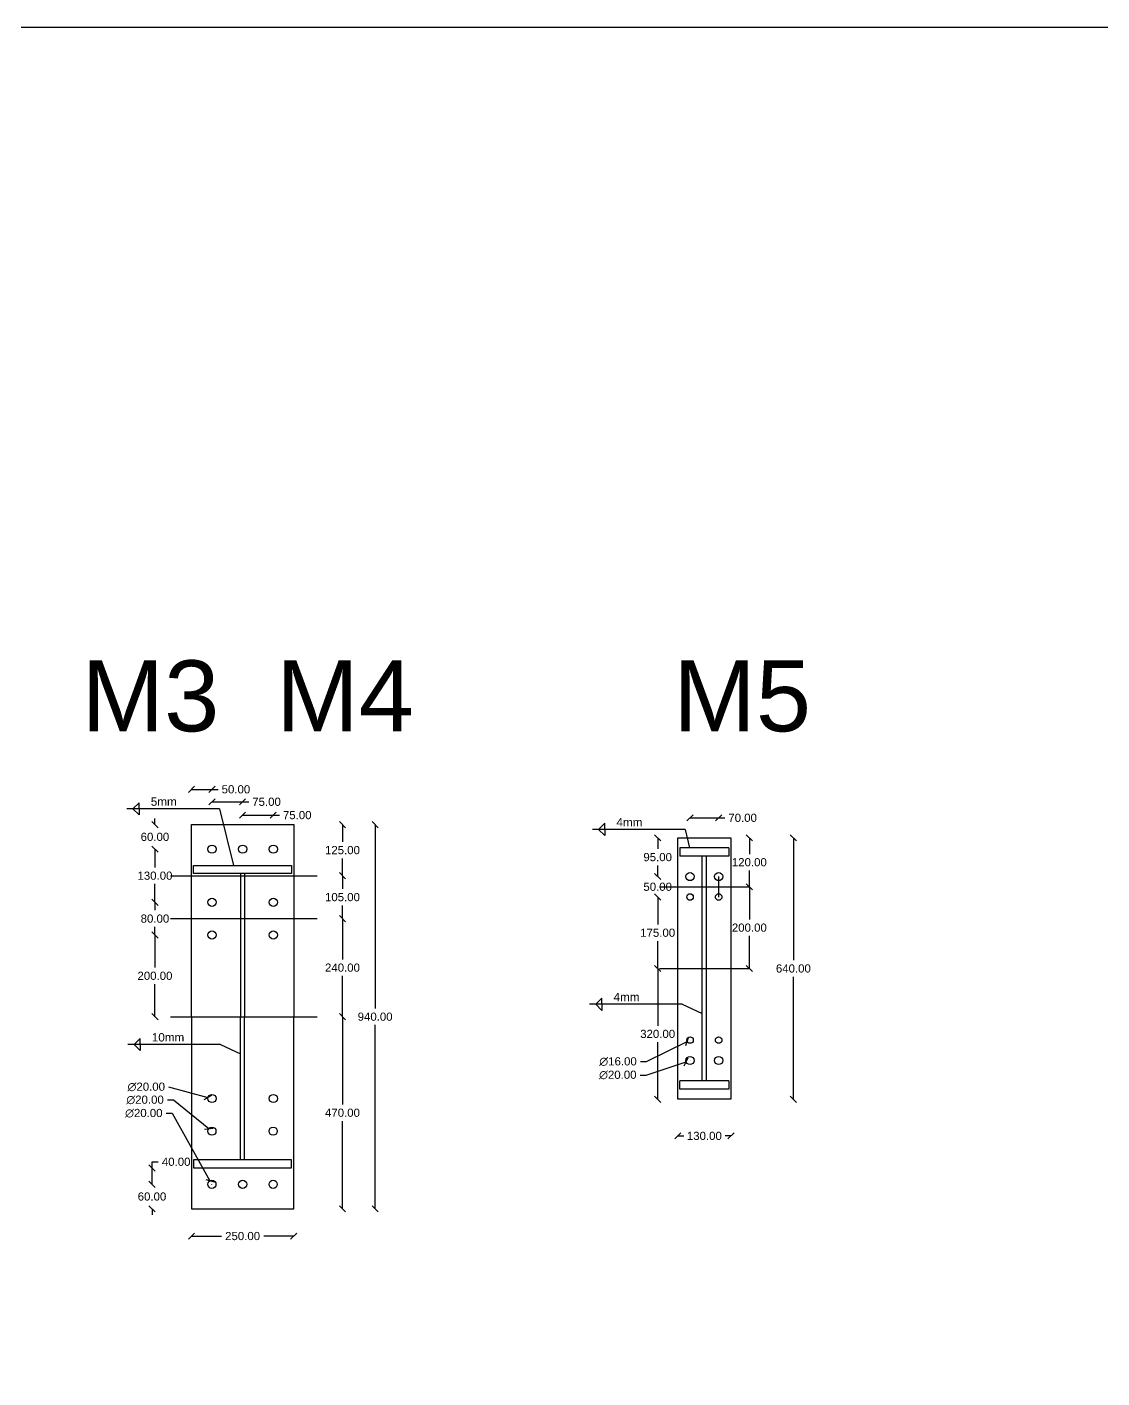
# Model space of a CAD drawing. Header units: inches. Extents: x -15 to 2803056, y 0 to 866270.
# Drawn here: x 844839 to 847468, y 83958 to 87263 of the extents above; entities that cross this region are included whole.
import ezdxf

# ---------------------------------------------------------------- set-up
doc = ezdxf.new("R2010")
doc.units = ezdxf.units.IN
doc.header["$LTSCALE"] = 100
doc.header["$MEASUREMENT"] = 0
doc.linetypes.add('ACAD_ISO03W100', pattern=[30, 12, -18])
doc.layers.add('connection', color=50, linetype='Continuous')
doc.layers.add('text', color=3, linetype='Continuous')
doc.styles.get("Standard").update_dxf_attribs({"font": 'arial.ttf'})
doc.dimstyles.new('connections', dxfattribs={"dimtxt": 20, "dimasz": 15, "dimexe": 0.0625, "dimexo": 0.0625, "dimgap": 10, "dimtad": 0, "dimtih": 1, "dimtoh": 1, "dimzin": 0, "dimdsep": 46, "dimtxsty": 'Standard', "dimblk": 'OBLIQUE', "dimcen": 0.09, "dimse1": 1, "dimse2": 1, "dimclrd": 256, "dimclre": 256, "dimclrt": 256, "dimadec": 0, "dimazin": 0, "dimtfac": 1, "dimtofl": 0, "dimtmove": 0, "dimatfit": 3, "dimfxl": 1, "dimtfillclr": 256, "dimtolj": 1, "dimtzin": 0, "dimlwe": -1, "dimarcsym": 0})

# ---------------------------------------------------------------- blocks, each defined once
blk = doc.blocks.new('_Oblique')
at = {"color": 0, "linetype": 'ByBlock', "lineweight": -2}
blk.add_line((-0.5, -0.5), (0.5, 0.5), dxfattribs=at)
blk = doc.blocks.new('*D241')
at = {"layer": 'connection', "lineweight": -2, "transparency": 16777216}
for p, q in [((845610.6, 85311.6), (845610.6, 85269.4)), ((845610.6, 85186.6), (845610.6, 85228.9))]:
    blk.add_line(p, q, dxfattribs=at)
at = {"layer": 'Defpoints', "color": 0}
for p in [(845491.3, 85311.6), (845548.5, 85186.6), (845610.6, 85186.6)]:
    blk.add_point(p, dxfattribs=at)
at = {"layer": 'connection', "lineweight": -2, "transparency": 16777216, "xscale": 15, "yscale": 15, "zscale": 15}
for p, rotation in [((845610.6, 85311.6), 90), ((845610.6, 85186.6), 270)]:
    blk.add_blockref('_Oblique', p, dxfattribs=dict(at, rotation=rotation))
at = {"layer": 'connection', "transparency": 16777216, "insert": (845610.6, 85249.1), "char_height": 20, "attachment_point": 5}
blk.add_mtext('\\A1;125.00', dxfattribs=at)
blk = doc.blocks.new('*D242')
at = {"layer": 'connection', "lineweight": -2, "transparency": 16777216}
for p, q in [((845610.6, 85186.6), (845610.6, 85154.4)), ((845610.6, 85081.6), (845610.6, 85113.9))]:
    blk.add_line(p, q, dxfattribs=at)
at = {"layer": 'Defpoints', "color": 0}
for p in [(845548.5, 85186.6), (845548.5, 85081.6), (845610.6, 85081.6)]:
    blk.add_point(p, dxfattribs=at)
at = {"layer": 'connection', "lineweight": -2, "transparency": 16777216, "xscale": 15, "yscale": 15, "zscale": 15}
for p, rotation in [((845610.6, 85186.6), 90), ((845610.6, 85081.6), 270)]:
    blk.add_blockref('_Oblique', p, dxfattribs=dict(at, rotation=rotation))
at = {"layer": 'connection', "transparency": 16777216, "insert": (845610.6, 85134.1), "char_height": 20, "attachment_point": 5}
blk.add_mtext('\\A1;105.00', dxfattribs=at)
blk = doc.blocks.new('*D234')
at = {"layer": 'connection', "lineweight": -2, "transparency": 16777216}
for p, q in [((845151.9, 85251.6), (845151.9, 85206.9)), ((845151.9, 85121.6), (845151.9, 85166.4))]:
    blk.add_line(p, q, dxfattribs=at)
at = {"layer": 'Defpoints', "color": 0}
for p in [(845291.3, 85251.6), (845151.9, 85121.6), (845291.3, 85121.6)]:
    blk.add_point(p, dxfattribs=at)
at = {"layer": 'connection', "lineweight": -2, "transparency": 16777216, "xscale": 15, "yscale": 15, "zscale": 15}
for p, rotation in [((845151.9, 85251.6), 90), ((845151.9, 85121.6), 270)]:
    blk.add_blockref('_Oblique', p, dxfattribs=dict(at, rotation=rotation))
at = {"layer": 'connection', "transparency": 16777216, "insert": (845151.9, 85186.6), "char_height": 20, "attachment_point": 5}
blk.add_mtext('\\A1;130.00', dxfattribs=at)
blk = doc.blocks.new('*D243')
at = {"layer": 'connection', "lineweight": -2, "transparency": 16777216}
for p, q in [((845151.9, 85121.6), (845151.9, 85101.9)), ((845151.9, 85041.6), (845151.9, 85061.4))]:
    blk.add_line(p, q, dxfattribs=at)
at = {"layer": 'Defpoints', "color": 0}
for p in [(845291.3, 85121.6), (845151.9, 85041.6), (845291.3, 85041.6)]:
    blk.add_point(p, dxfattribs=at)
at = {"layer": 'connection', "lineweight": -2, "transparency": 16777216, "xscale": 15, "yscale": 15, "zscale": 15}
for p, rotation in [((845151.9, 85121.6), 90), ((845151.9, 85041.6), 270)]:
    blk.add_blockref('_Oblique', p, dxfattribs=dict(at, rotation=rotation))
at = {"layer": 'connection', "transparency": 16777216, "insert": (845151.9, 85081.6), "char_height": 20, "attachment_point": 5}
blk.add_mtext('\\A1;80.00', dxfattribs=at)
blk = doc.blocks.new('*D235')
at = {"layer": 'connection', "lineweight": -2, "transparency": 16777216}
for p, q in [((845151.9, 85311.6), (845151.9, 85326.6)), ((845151.9, 85251.6), (845151.9, 85236.6))]:
    blk.add_line(p, q, dxfattribs=at)
at = {"layer": 'Defpoints', "color": 0}
for p in [(845151.9, 85311.6), (845291.3, 85311.6), (845291.3, 85251.6)]:
    blk.add_point(p, dxfattribs=at)
at = {"layer": 'connection', "lineweight": -2, "transparency": 16777216, "xscale": 15, "yscale": 15, "zscale": 15}
for p, rotation in [((845151.9, 85311.6), 270), ((845151.9, 85251.6), 90)]:
    blk.add_blockref('_Oblique', p, dxfattribs=dict(at, rotation=rotation))
at = {"layer": 'connection', "transparency": 16777216, "insert": (845151.9, 85281.6), "char_height": 20, "attachment_point": 5}
blk.add_mtext('\\A1;60.00', dxfattribs=at)
blk = doc.blocks.new('*D244')
at = {"layer": 'connection', "lineweight": -2, "transparency": 16777216}
for p, q in [((845241.3, 85397.9), (845291.3, 85397.9)), ((845291.3, 85397.9), (845306.3, 85397.9))]:
    blk.add_line(p, q, dxfattribs=at)
at = {"layer": 'Defpoints', "color": 0}
for p in [(845291.3, 85397.9), (845241.3, 85311.6), (845291.3, 85251.6)]:
    blk.add_point(p, dxfattribs=at)
at = {"layer": 'connection', "lineweight": -2, "transparency": 16777216, "xscale": 15, "yscale": 15, "zscale": 15, "rotation": 180}
blk.add_blockref('_Oblique', (845241.3, 85397.9), dxfattribs=at)
at = {"layer": 'connection', "lineweight": -2, "transparency": 16777216, "xscale": 15, "yscale": 15, "zscale": 15}
blk.add_blockref('_Oblique', (845291.3, 85397.9), dxfattribs=at)
at = {"layer": 'connection', "transparency": 16777216, "insert": (845350, 85397.9), "char_height": 20, "attachment_point": 5}
blk.add_mtext('\\A1;50.00', dxfattribs=at)
blk = doc.blocks.new('*D236')
at = {"layer": 'connection', "lineweight": -2, "transparency": 16777216}
for p, q in [((845291.3, 85367.4), (845366.3, 85367.4)), ((845366.3, 85367.4), (845381.3, 85367.4))]:
    blk.add_line(p, q, dxfattribs=at)
at = {"layer": 'Defpoints', "color": 0}
for p in [(845366.3, 85367.4), (845291.3, 85251.6), (845366.3, 85251.6)]:
    blk.add_point(p, dxfattribs=at)
at = {"layer": 'connection', "lineweight": -2, "transparency": 16777216, "xscale": 15, "yscale": 15, "zscale": 15, "rotation": 180}
blk.add_blockref('_Oblique', (845291.3, 85367.4), dxfattribs=at)
at = {"layer": 'connection', "lineweight": -2, "transparency": 16777216, "xscale": 15, "yscale": 15, "zscale": 15}
blk.add_blockref('_Oblique', (845366.3, 85367.4), dxfattribs=at)
at = {"layer": 'connection', "transparency": 16777216, "insert": (845424.9, 85367.4), "char_height": 20, "attachment_point": 5}
blk.add_mtext('\\A1;75.00', dxfattribs=at)
blk = doc.blocks.new('*D237')
at = {"layer": 'connection', "lineweight": -2, "transparency": 16777216}
for p, q in [((845366.3, 85334.8), (845441.3, 85334.8)), ((845441.3, 85334.8), (845456.3, 85334.8))]:
    blk.add_line(p, q, dxfattribs=at)
at = {"layer": 'Defpoints', "color": 0}
for p in [(845441.3, 85334.8), (845366.3, 85251.6), (845441.3, 85251.6)]:
    blk.add_point(p, dxfattribs=at)
at = {"layer": 'connection', "lineweight": -2, "transparency": 16777216, "xscale": 15, "yscale": 15, "zscale": 15, "rotation": 180}
blk.add_blockref('_Oblique', (845366.3, 85334.8), dxfattribs=at)
at = {"layer": 'connection', "lineweight": -2, "transparency": 16777216, "xscale": 15, "yscale": 15, "zscale": 15}
blk.add_blockref('_Oblique', (845441.3, 85334.8), dxfattribs=at)
at = {"layer": 'connection', "transparency": 16777216, "insert": (845499.9, 85334.8), "char_height": 20, "attachment_point": 5}
blk.add_mtext('\\A1;75.00', dxfattribs=at)
blk = doc.blocks.new('*D245')
at = {"layer": 'connection', "lineweight": -2, "transparency": 16777216}
for p, q in [((845241.3, 84304.9), (845314.6, 84304.9)), ((845491.3, 84304.9), (845417.9, 84304.9))]:
    blk.add_line(p, q, dxfattribs=at)
at = {"layer": 'Defpoints', "color": 0}
for p in [(845241.3, 84371.6), (845491.3, 84371.6), (845491.3, 84304.9)]:
    blk.add_point(p, dxfattribs=at)
at = {"layer": 'connection', "lineweight": -2, "transparency": 16777216, "xscale": 15, "yscale": 15, "zscale": 15, "rotation": 180}
blk.add_blockref('_Oblique', (845241.3, 84304.9), dxfattribs=at)
at = {"layer": 'connection', "lineweight": -2, "transparency": 16777216, "xscale": 15, "yscale": 15, "zscale": 15}
blk.add_blockref('_Oblique', (845491.3, 84304.9), dxfattribs=at)
at = {"layer": 'connection', "transparency": 16777216, "insert": (845366.3, 84304.9), "char_height": 20, "attachment_point": 5}
blk.add_mtext('\\A1;250.00', dxfattribs=at)
blk = doc.blocks.new('*D246')
at = {"layer": 'connection', "lineweight": -2, "transparency": 16777216}
for p, q in [((845610.6, 84841.6), (845610.6, 84626.9)), ((845610.6, 84371.6), (845610.6, 84586.4))]:
    blk.add_line(p, q, dxfattribs=at)
at = {"layer": 'Defpoints', "color": 0}
for p in [(845491.3, 84841.6), (845610.6, 84841.6), (845491.3, 84371.6)]:
    blk.add_point(p, dxfattribs=at)
at = {"layer": 'connection', "lineweight": -2, "transparency": 16777216, "xscale": 15, "yscale": 15, "zscale": 15}
for p, rotation in [((845610.6, 84841.6), 90), ((845610.6, 84371.6), 270)]:
    blk.add_blockref('_Oblique', p, dxfattribs=dict(at, rotation=rotation))
at = {"layer": 'connection', "transparency": 16777216, "insert": (845610.6, 84606.6), "char_height": 20, "attachment_point": 5}
blk.add_mtext('\\A1;470.00', dxfattribs=at)
blk = doc.blocks.new('*D247')
at = {"layer": 'connection', "lineweight": -2, "transparency": 16777216}
for p, q in [((845144.7, 84471.6), (845144.7, 84486.6)), ((845144.7, 84486.6), (845159.7, 84486.6)), ((845144.7, 84431.6), (845144.7, 84471.6))]:
    blk.add_line(p, q, dxfattribs=at)
at = {"layer": 'Defpoints', "color": 0}
for p in [(845144.7, 84471.6), (845291.2, 84471.6), (845291.2, 84431.6)]:
    blk.add_point(p, dxfattribs=at)
at = {"layer": 'connection', "lineweight": -2, "transparency": 16777216, "xscale": 15, "yscale": 15, "zscale": 15}
for p, rotation in [((845144.7, 84471.6), 90), ((845144.7, 84431.6), 270)]:
    blk.add_blockref('_Oblique', p, dxfattribs=dict(at, rotation=rotation))
at = {"layer": 'connection', "transparency": 16777216, "insert": (845203.8, 84486.6), "char_height": 20, "attachment_point": 5}
blk.add_mtext('\\A1;40.00', dxfattribs=at)
blk = doc.blocks.new('*D238')
at = {"layer": 'connection', "lineweight": -2, "transparency": 16777216}
for p, q in [((845144.7, 84431.6), (845144.7, 84446.6)), ((845144.7, 84371.6), (845144.7, 84356.6))]:
    blk.add_line(p, q, dxfattribs=at)
at = {"layer": 'Defpoints', "color": 0}
for p in [(845291.3, 84431.6), (845144.7, 84371.6), (845291.3, 84371.6)]:
    blk.add_point(p, dxfattribs=at)
at = {"layer": 'connection', "lineweight": -2, "transparency": 16777216, "xscale": 15, "yscale": 15, "zscale": 15}
for p, rotation in [((845144.7, 84431.6), 270), ((845144.7, 84371.6), 90)]:
    blk.add_blockref('_Oblique', p, dxfattribs=dict(at, rotation=rotation))
at = {"layer": 'connection', "transparency": 16777216, "insert": (845144.7, 84401.6), "char_height": 20, "attachment_point": 5}
blk.add_mtext('\\A1;60.00', dxfattribs=at)
blk = doc.blocks.new('*D248')
at = {"layer": 'connection', "lineweight": -2, "transparency": 16777216}
for p, q in [((845690.5, 85311.6), (845690.5, 84861.9)), ((845690.5, 84371.6), (845690.5, 84821.4))]:
    blk.add_line(p, q, dxfattribs=at)
at = {"layer": 'Defpoints', "color": 0}
for p in [(845491.3, 85311.6), (845491.3, 84371.6), (845690.5, 84371.6)]:
    blk.add_point(p, dxfattribs=at)
at = {"layer": 'connection', "lineweight": -2, "transparency": 16777216, "xscale": 15, "yscale": 15, "zscale": 15}
for p, rotation in [((845690.5, 85311.6), 90), ((845690.5, 84371.6), 270)]:
    blk.add_blockref('_Oblique', p, dxfattribs=dict(at, rotation=rotation))
at = {"layer": 'connection', "transparency": 16777216, "insert": (845690.5, 84841.6), "char_height": 20, "attachment_point": 5}
blk.add_mtext('\\A1;940.00', dxfattribs=at)
blk = doc.blocks.new('*D260')
at = {"layer": 'connection', "lineweight": -2, "transparency": 16777216}
for p, q in [((845610.6, 85081.6), (845610.6, 84981.9)), ((845610.6, 84841.6), (845610.6, 84941.4))]:
    blk.add_line(p, q, dxfattribs=at)
at = {"layer": 'Defpoints', "color": 0, "linetype": 'ACAD_ISO03W100'}
for p in [(845548.5, 85081.6), (845548.5, 84841.6), (845610.6, 84841.6)]:
    blk.add_point(p, dxfattribs=at)
at = {"layer": 'connection', "linetype": 'ACAD_ISO03W100', "lineweight": -2, "transparency": 16777216, "xscale": 15, "yscale": 15, "zscale": 15}
for p, rotation in [((845610.6, 85081.6), 90), ((845610.6, 84841.6), 270)]:
    blk.add_blockref('_Oblique', p, dxfattribs=dict(at, rotation=rotation))
at = {"layer": 'connection', "linetype": 'ACAD_ISO03W100', "transparency": 16777216, "insert": (845610.6, 84961.6), "char_height": 20, "attachment_point": 5}
blk.add_mtext('\\A1;240.00', dxfattribs=at)
blk = doc.blocks.new('*D261')
at = {"layer": 'connection', "lineweight": -2, "transparency": 16777216}
for p, q in [((845151.9, 85041.6), (845151.9, 84961.9)), ((845151.9, 84841.6), (845151.9, 84921.4))]:
    blk.add_line(p, q, dxfattribs=at)
at = {"layer": 'Defpoints', "color": 0, "linetype": 'ACAD_ISO03W100'}
for p in [(845291.3, 85041.6), (845151.9, 84841.6), (845291.3, 84841.6)]:
    blk.add_point(p, dxfattribs=at)
at = {"layer": 'connection', "linetype": 'ACAD_ISO03W100', "lineweight": -2, "transparency": 16777216, "xscale": 15, "yscale": 15, "zscale": 15}
for p, rotation in [((845151.9, 85041.6), 90), ((845151.9, 84841.6), 270)]:
    blk.add_blockref('_Oblique', p, dxfattribs=dict(at, rotation=rotation))
at = {"layer": 'connection', "linetype": 'ACAD_ISO03W100', "transparency": 16777216, "insert": (845151.9, 84941.6), "char_height": 20, "attachment_point": 5}
blk.add_mtext('\\A1;200.00', dxfattribs=at)
blk = doc.blocks.new('*D262')
at = {"layer": 'connection', "lineweight": -2, "transparency": 16777216}
blk.add_line((845185.2, 84669.8), (845281.6, 84644.2), dxfattribs=at)
at = {"layer": 'connection', "linetype": 'ACAD_ISO03W100', "transparency": 16777216}
for p, q in [((845291.2, 84641.6), (845291.4, 84641.6)), ((845291.3, 84641.6), (845291.3, 84641.7))]:
    blk.add_line(p, q, dxfattribs=at)
at = {"layer": 'Defpoints', "color": 0, "linetype": 'ACAD_ISO03W100'}
for p in [(845281.6, 84644.2), (845301, 84639.1)]:
    blk.add_point(p, dxfattribs=at)
at = {"layer": 'connection', "linetype": 'ACAD_ISO03W100', "lineweight": -2, "transparency": 16777216, "xscale": 15, "yscale": 15, "zscale": 15, "rotation": 345.116490949712}
blk.add_blockref('_Oblique', (845281.6, 84644.2), dxfattribs=at)
at = {"layer": 'connection', "linetype": 'ACAD_ISO03W100', "transparency": 16777216, "insert": (845130.7, 84669.8), "char_height": 20, "attachment_point": 5}
blk.add_mtext('\\A1;∅20.00', dxfattribs=at)
blk = doc.blocks.new('*D263')
at = {"layer": 'connection', "lineweight": -2, "transparency": 16777216}
for p, q in [((845182.3, 84638), (845197.3, 84638)), ((845197.3, 84638), (845283.5, 84567.9))]:
    blk.add_line(p, q, dxfattribs=at)
at = {"layer": 'connection', "linetype": 'ACAD_ISO03W100', "transparency": 16777216}
for p, q in [((845291.1, 84561.6), (845291.3, 84561.6)), ((845291.2, 84561.5), (845291.2, 84561.6))]:
    blk.add_line(p, q, dxfattribs=at)
at = {"layer": 'Defpoints', "color": 0, "linetype": 'ACAD_ISO03W100'}
for p in [(845283.5, 84567.9), (845299, 84555.2)]:
    blk.add_point(p, dxfattribs=at)
at = {"layer": 'connection', "linetype": 'ACAD_ISO03W100', "lineweight": -2, "transparency": 16777216, "xscale": 15, "yscale": 15, "zscale": 15, "rotation": 320.8562114398434}
blk.add_blockref('_Oblique', (845283.5, 84567.9), dxfattribs=at)
at = {"layer": 'connection', "linetype": 'ACAD_ISO03W100', "transparency": 16777216, "insert": (845127.7, 84638), "char_height": 20, "attachment_point": 5}
blk.add_mtext('\\A1;∅20.00', dxfattribs=at)
blk = doc.blocks.new('*D264')
at = {"layer": 'connection', "lineweight": -2, "transparency": 16777216}
for p, q in [((845179.3, 84605.4), (845194.3, 84605.4)), ((845194.3, 84605.4), (845286.3, 84440.3))]:
    blk.add_line(p, q, dxfattribs=at)
at = {"layer": 'connection', "linetype": 'ACAD_ISO03W100', "transparency": 16777216}
for p, q in [((845291.1, 84431.6), (845291.3, 84431.6)), ((845291.2, 84431.5), (845291.2, 84431.6))]:
    blk.add_line(p, q, dxfattribs=at)
at = {"layer": 'Defpoints', "color": 0, "linetype": 'ACAD_ISO03W100'}
for p in [(845286.3, 84440.3), (845296.1, 84422.8)]:
    blk.add_point(p, dxfattribs=at)
at = {"layer": 'connection', "linetype": 'ACAD_ISO03W100', "lineweight": -2, "transparency": 16777216, "xscale": 15, "yscale": 15, "zscale": 15, "rotation": 299.1400321406808}
blk.add_blockref('_Oblique', (845286.3, 84440.3), dxfattribs=at)
at = {"layer": 'connection', "linetype": 'ACAD_ISO03W100', "transparency": 16777216, "insert": (845124.7, 84605.4), "char_height": 20, "attachment_point": 5}
blk.add_mtext('\\A1;∅20.00', dxfattribs=at)
blk = doc.blocks.new('*D265')
at = {"layer": 'connection', "lineweight": -2, "transparency": 16777216}
for p, q in [((846381.6, 85279.5), (846381.6, 85252.2)), ((846381.6, 85184.5), (846381.6, 85211.8))]:
    blk.add_line(p, q, dxfattribs=at)
at = {"layer": 'Defpoints', "color": 0, "linetype": 'ACAD_ISO03W100'}
for p in [(846381.6, 85279.5), (846460.8, 85279.5), (846460.8, 85184.5)]:
    blk.add_point(p, dxfattribs=at)
at = {"layer": 'connection', "linetype": 'ACAD_ISO03W100', "lineweight": -2, "transparency": 16777216, "xscale": 15, "yscale": 15, "zscale": 15}
for p, rotation in [((846381.6, 85279.5), 90), ((846381.6, 85184.5), 270)]:
    blk.add_blockref('_Oblique', p, dxfattribs=dict(at, rotation=rotation))
at = {"layer": 'connection', "linetype": 'ACAD_ISO03W100', "transparency": 16777216, "insert": (846381.6, 85232), "char_height": 20, "attachment_point": 5}
blk.add_mtext('\\A1;95.00', dxfattribs=at)
blk = doc.blocks.new('*D266')
at = {"layer": 'connection', "lineweight": -2, "transparency": 16777216}
for p, q in [((846713.5, 85279.5), (846713.5, 84979.7)), ((846713.5, 84639.5), (846713.5, 84939.3))]:
    blk.add_line(p, q, dxfattribs=at)
at = {"layer": 'Defpoints', "color": 0, "linetype": 'ACAD_ISO03W100'}
for p in [(846560.8, 85279.5), (846560.8, 84639.5), (846713.5, 84639.5)]:
    blk.add_point(p, dxfattribs=at)
at = {"layer": 'connection', "linetype": 'ACAD_ISO03W100', "lineweight": -2, "transparency": 16777216, "xscale": 15, "yscale": 15, "zscale": 15}
for p, rotation in [((846713.5, 85279.5), 90), ((846713.5, 84639.5), 270)]:
    blk.add_blockref('_Oblique', p, dxfattribs=dict(at, rotation=rotation))
at = {"layer": 'connection', "linetype": 'ACAD_ISO03W100', "transparency": 16777216, "insert": (846713.5, 84959.5), "char_height": 20, "attachment_point": 5}
blk.add_mtext('\\A1;640.00', dxfattribs=at)
blk = doc.blocks.new('*D267')
at = {"layer": 'connection', "lineweight": -2, "transparency": 16777216}
for p, q in [((846381.6, 84959.5), (846381.6, 84819.7)), ((846381.6, 84639.5), (846381.6, 84779.3))]:
    blk.add_line(p, q, dxfattribs=at)
at = {"layer": 'Defpoints', "color": 0, "linetype": 'ACAD_ISO03W100'}
for p in [(846430.8, 84959.5), (846381.6, 84639.5), (846430.8, 84639.5)]:
    blk.add_point(p, dxfattribs=at)
at = {"layer": 'connection', "linetype": 'ACAD_ISO03W100', "lineweight": -2, "transparency": 16777216, "xscale": 15, "yscale": 15, "zscale": 15}
for p, rotation in [((846381.6, 84959.5), 90), ((846381.6, 84639.5), 270)]:
    blk.add_blockref('_Oblique', p, dxfattribs=dict(at, rotation=rotation))
at = {"layer": 'connection', "linetype": 'ACAD_ISO03W100', "transparency": 16777216, "insert": (846381.6, 84799.5), "char_height": 20, "attachment_point": 5}
blk.add_mtext('\\A1;320.00', dxfattribs=at)
blk = doc.blocks.new('*D268')
at = {"layer": 'connection', "lineweight": -2, "transparency": 16777216}
for p, q in [((846381.6, 85184.5), (846381.6, 85199.5)), ((846381.6, 85134.5), (846381.6, 85119.5))]:
    blk.add_line(p, q, dxfattribs=at)
at = {"layer": 'Defpoints', "color": 0, "linetype": 'ACAD_ISO03W100'}
for p in [(846460.8, 85184.5), (846381.6, 85134.5), (846460.8, 85134.5)]:
    blk.add_point(p, dxfattribs=at)
at = {"layer": 'connection', "linetype": 'ACAD_ISO03W100', "lineweight": -2, "transparency": 16777216, "xscale": 15, "yscale": 15, "zscale": 15}
for p, rotation in [((846381.6, 85184.5), 270), ((846381.6, 85134.5), 90)]:
    blk.add_blockref('_Oblique', p, dxfattribs=dict(at, rotation=rotation))
at = {"layer": 'connection', "linetype": 'ACAD_ISO03W100', "transparency": 16777216, "insert": (846381.6, 85159.5), "char_height": 20, "attachment_point": 5}
blk.add_mtext('\\A1;50.00', dxfattribs=at)
blk = doc.blocks.new('*D269')
at = {"layer": 'connection', "lineweight": -2, "transparency": 16777216}
for p, q in [((846381.6, 85134.5), (846381.6, 85067.2)), ((846381.6, 84959.5), (846381.6, 85026.8))]:
    blk.add_line(p, q, dxfattribs=at)
at = {"layer": 'Defpoints', "color": 0, "linetype": 'ACAD_ISO03W100'}
for p in [(846460.8, 85134.5), (846381.6, 84959.5), (846460.8, 84959.5)]:
    blk.add_point(p, dxfattribs=at)
at = {"layer": 'connection', "linetype": 'ACAD_ISO03W100', "lineweight": -2, "transparency": 16777216, "xscale": 15, "yscale": 15, "zscale": 15}
for p, rotation in [((846381.6, 85134.5), 90), ((846381.6, 84959.5), 270)]:
    blk.add_blockref('_Oblique', p, dxfattribs=dict(at, rotation=rotation))
at = {"layer": 'connection', "linetype": 'ACAD_ISO03W100', "transparency": 16777216, "insert": (846381.6, 85047), "char_height": 20, "attachment_point": 5}
blk.add_mtext('\\A1;175.00', dxfattribs=at)
blk = doc.blocks.new('*D270')
at = {"layer": 'connection', "lineweight": -2, "transparency": 16777216}
for p, q in [((846605.8, 85279.5), (846605.8, 85239.7)), ((846605.8, 85159.5), (846605.8, 85199.3))]:
    blk.add_line(p, q, dxfattribs=at)
at = {"layer": 'Defpoints', "color": 0, "linetype": 'ByBlock'}
for p in [(846560.8, 85279.5), (846560.8, 85159.5), (846605.8, 85159.5)]:
    blk.add_point(p, dxfattribs=at)
at = {"layer": 'connection', "linetype": 'ByBlock', "lineweight": -2, "transparency": 16777216, "xscale": 15, "yscale": 15, "zscale": 15}
for p, rotation in [((846605.8, 85279.5), 90), ((846605.8, 85159.5), 270)]:
    blk.add_blockref('_Oblique', p, dxfattribs=dict(at, rotation=rotation))
at = {"layer": 'connection', "linetype": 'ByBlock', "transparency": 16777216, "insert": (846605.8, 85219.5), "char_height": 20, "attachment_point": 5}
blk.add_mtext('\\A1;120.00', dxfattribs=at)
blk = doc.blocks.new('*D271')
at = {"layer": 'connection', "lineweight": -2, "transparency": 16777216}
for p, q in [((846605.8, 85159.5), (846605.8, 85079.7)), ((846605.8, 84959.5), (846605.8, 85039.3))]:
    blk.add_line(p, q, dxfattribs=at)
at = {"layer": 'Defpoints', "color": 0, "linetype": 'ByBlock'}
for p in [(846605.8, 85159.5), (846605.8, 84959.5), (846605.8, 84959.5)]:
    blk.add_point(p, dxfattribs=at)
at = {"layer": 'connection', "linetype": 'ByBlock', "lineweight": -2, "transparency": 16777216, "xscale": 15, "yscale": 15, "zscale": 15}
for p, rotation in [((846605.8, 85159.5), 90), ((846605.8, 84959.5), 270)]:
    blk.add_blockref('_Oblique', p, dxfattribs=dict(at, rotation=rotation))
at = {"layer": 'connection', "linetype": 'ByBlock', "transparency": 16777216, "insert": (846605.8, 85059.5), "char_height": 20, "attachment_point": 5}
blk.add_mtext('\\A1;200.00', dxfattribs=at)
blk = doc.blocks.new('*D272')
at = {"layer": 'connection', "lineweight": -2, "transparency": 16777216}
for p, q in [((846460.8, 85328.2), (846530.8, 85328.2)), ((846530.8, 85328.2), (846545.8, 85328.2))]:
    blk.add_line(p, q, dxfattribs=at)
at = {"layer": 'Defpoints', "color": 0, "linetype": 'ByBlock'}
for p in [(846530.8, 85328.2), (846460.8, 85184.5), (846530.8, 85184.5)]:
    blk.add_point(p, dxfattribs=at)
at = {"layer": 'connection', "linetype": 'ByBlock', "lineweight": -2, "transparency": 16777216, "xscale": 15, "yscale": 15, "zscale": 15, "rotation": 180}
blk.add_blockref('_Oblique', (846460.8, 85328.2), dxfattribs=at)
at = {"layer": 'connection', "linetype": 'ByBlock', "lineweight": -2, "transparency": 16777216, "xscale": 15, "yscale": 15, "zscale": 15}
blk.add_blockref('_Oblique', (846530.8, 85328.2), dxfattribs=at)
at = {"layer": 'connection', "linetype": 'ByBlock', "transparency": 16777216, "insert": (846589.4, 85328.2), "char_height": 20, "attachment_point": 5}
blk.add_mtext('\\A1;70.00', dxfattribs=at)
blk = doc.blocks.new('*D273')
at = {"layer": 'connection', "lineweight": -2, "transparency": 16777216}
for p, q in [((846430.8, 84550), (846445.2, 84550)), ((846560.8, 84550), (846546.3, 84550))]:
    blk.add_line(p, q, dxfattribs=at)
at = {"layer": 'Defpoints', "color": 0, "linetype": 'ByBlock'}
for p in [(846430.8, 84639.5), (846560.8, 84639.5), (846560.8, 84550)]:
    blk.add_point(p, dxfattribs=at)
at = {"layer": 'connection', "linetype": 'ByBlock', "lineweight": -2, "transparency": 16777216, "xscale": 15, "yscale": 15, "zscale": 15, "rotation": 180}
blk.add_blockref('_Oblique', (846430.8, 84550), dxfattribs=at)
at = {"layer": 'connection', "linetype": 'ByBlock', "lineweight": -2, "transparency": 16777216, "xscale": 15, "yscale": 15, "zscale": 15}
blk.add_blockref('_Oblique', (846560.8, 84550), dxfattribs=at)
at = {"layer": 'connection', "linetype": 'ByBlock', "transparency": 16777216, "insert": (846495.8, 84550), "char_height": 20, "attachment_point": 5}
blk.add_mtext('\\A1;130.00', dxfattribs=at)
blk = doc.blocks.new('*D274')
at = {"layer": 'connection', "linetype": 'ByBlock', "transparency": 16777216}
for p, q in [((846460.7, 84784.5), (846460.9, 84784.5)), ((846460.8, 84784.4), (846460.8, 84784.6))]:
    blk.add_line(p, q, dxfattribs=at)
at = {"layer": 'connection', "lineweight": -2, "transparency": 16777216}
for p, q in [((846354.2, 84731.8), (846453.6, 84781)), ((846339.2, 84731.8), (846354.2, 84731.8))]:
    blk.add_line(p, q, dxfattribs=at)
at = {"layer": 'Defpoints', "color": 0, "linetype": 'ByBlock'}
for p in [(846467.9, 84788), (846453.6, 84781)]:
    blk.add_point(p, dxfattribs=at)
at = {"layer": 'connection', "linetype": 'ByBlock', "lineweight": -2, "transparency": 16777216, "xscale": 15, "yscale": 15, "zscale": 15, "rotation": 26.28540350106882}
blk.add_blockref('_Oblique', (846453.6, 84781), dxfattribs=at)
at = {"layer": 'connection', "linetype": 'ByBlock', "transparency": 16777216, "insert": (846284.6, 84731.8), "char_height": 20, "attachment_point": 5}
blk.add_mtext('\\A1;∅16.00', dxfattribs=at)
blk = doc.blocks.new('*D275')
at = {"layer": 'connection', "lineweight": -2, "transparency": 16777216}
for p, q in [((846353.7, 84699), (846451.3, 84731.3)), ((846338.7, 84699), (846353.7, 84699))]:
    blk.add_line(p, q, dxfattribs=at)
at = {"layer": 'connection', "linetype": 'ByBlock', "transparency": 16777216}
for p, q in [((846460.7, 84734.5), (846460.9, 84734.5)), ((846460.8, 84734.4), (846460.8, 84734.6))]:
    blk.add_line(p, q, dxfattribs=at)
at = {"layer": 'Defpoints', "color": 0, "linetype": 'ByBlock'}
for p in [(846451.3, 84731.3), (846470.3, 84737.6)]:
    blk.add_point(p, dxfattribs=at)
at = {"layer": 'connection', "linetype": 'ByBlock', "lineweight": -2, "transparency": 16777216, "xscale": 15, "yscale": 15, "zscale": 15, "rotation": 18.35113165509714}
blk.add_blockref('_Oblique', (846451.3, 84731.3), dxfattribs=at)
at = {"layer": 'connection', "linetype": 'ByBlock', "transparency": 16777216, "insert": (846284.1, 84699), "char_height": 20, "attachment_point": 5}
blk.add_mtext('\\A1;∅20.00', dxfattribs=at)

msp = doc.modelspace()

# ---------------------------------------------------------------- linework, layer by layer
at = {"layer": 'connection'}
for p, q in [((845098.166, 85350.264), (845083.166, 85350.264)), ((845113.166, 85365.264), (845098.166, 85350.264)), ((845113.166, 85350.264), (845098.166, 85350.264)), ((845113.166, 85335.264), (845098.166, 85350.264)), ((845113.166, 85350.264), (845113.166, 85365.264)), ((845309.554, 85350.264), (845113.166, 85350.264)), ((845113.166, 85350.264), (845113.166, 85335.264)), ((845309.554, 85350.264), (845343.705, 85211.64)), ((845241.297, 85311.64), (845491.297, 85311.64)), ((845241.297, 84841.64), (845241.297, 85311.64)), ((845491.297, 85311.64), (845491.297, 84841.64)), ((846252.253, 85314.811), (846237.253, 85299.811)), ((846252.253, 85299.811), (846252.253, 85314.811)), ((846237.253, 85299.811), (846222.253, 85299.811)), ((846252.253, 85299.811), (846237.253, 85299.811)), ((846252.253, 85284.811), (846237.253, 85299.811)), ((846448.641, 85299.811), (846252.253, 85299.811)), ((846252.253, 85299.811), (846252.253, 85284.811)), ((846430.771, 85279.495), (846560.771, 85279.495)), ((846430.771, 84639.495), (846430.771, 85279.495)), ((846448.641, 85299.811), (846459.805, 85254.495)), ((846560.771, 85279.495), (846560.771, 84639.495)), ((846555.771, 85254.495), (846435.771, 85254.495)), ((845246.297, 85191.64), (845246.297, 85211.64)), ((845246.297, 85211.64), (845366.297, 85211.64)), ((845366.297, 85211.64), (845486.297, 85211.64)), ((845486.297, 85211.64), (845486.297, 85191.64)), ((846555.771, 85234.495), (846435.771, 85234.495)), ((846490.771, 84684.495), (846490.771, 85234.495)), ((846500.771, 84684.495), (846500.771, 85234.495)), ((845486.297, 85191.64), (845246.297, 85191.64)), ((845361.297, 85191.64), (845361.297, 84841.64)), ((845371.297, 85191.64), (845371.297, 84841.64)), ((846245.139, 84887.075), (846230.139, 84872.075)), ((846245.139, 84872.075), (846245.139, 84887.075)), ((846230.139, 84872.075), (846215.139, 84872.075)), ((846245.139, 84872.075), (846230.139, 84872.075)), ((846245.139, 84857.075), (846230.139, 84872.075)), ((846441.528, 84872.075), (846245.139, 84872.075)), ((846245.139, 84872.075), (846245.139, 84857.075)), ((846441.528, 84872.075), (846490.771, 84849.113)), ((845241.297, 84841.64), (845241.297, 84371.64)), ((845361.297, 84491.64), (845361.297, 84841.64)), ((845371.297, 84491.64), (845371.297, 84841.64)), ((845491.297, 84371.64), (845491.297, 84841.64)), ((845115.666, 84788.548), (845100.666, 84773.548)), ((845115.666, 84773.548), (845115.666, 84788.548)), ((845100.666, 84773.548), (845085.666, 84773.548)), ((845115.666, 84773.548), (845100.666, 84773.548)), ((845115.666, 84758.548), (845100.666, 84773.548)), ((845312.054, 84773.548), (845115.666, 84773.548)), ((845115.666, 84773.548), (845115.666, 84758.548)), ((845312.054, 84773.548), (845361.297, 84750.586)), ((846555.771, 84684.495), (846435.771, 84684.495)), ((846555.771, 84664.495), (846435.771, 84664.495)), ((846560.771, 84639.495), (846430.771, 84639.495)), ((845486.297, 84491.64), (845246.297, 84491.64)), ((845246.297, 84491.64), (845246.297, 84471.64)), ((845486.297, 84471.64), (845486.297, 84491.64)), ((845246.297, 84471.64), (845366.297, 84471.64)), ((845366.297, 84471.64), (845486.297, 84471.64)), ((845241.297, 84371.64), (845491.297, 84371.64))]:
    msp.add_line(p, q, dxfattribs=at)
at = {"layer": 'connection', "linetype": 'ByBlock'}
for p, q in [((846435.771, 85254.495), (846435.771, 85234.495)), ((846555.771, 85254.495), (846555.771, 85234.495)), ((846555.771, 84684.495), (846555.771, 84664.495))]:
    msp.add_line(p, q, dxfattribs=at)
at = {"layer": 'connection', "linetype": 'ACAD_ISO03W100'}
for p, q in [((845190.106, 85186.64), (845548.454, 85186.64)), ((846530.771, 85184.495), (846530.771, 85134.495)), ((846385.771, 85159.495), (846605.771, 85159.495)), ((845190.106, 85081.64), (845548.454, 85081.64)), ((846385.771, 84959.495), (846605.771, 84959.495)), ((845190.106, 84841.64), (845548.454, 84841.64)), ((846435.771, 84664.495), (846435.771, 84684.495))]:
    msp.add_line(p, q, dxfattribs=at)
at = {"layer": 'connection'}
msp.add_lwpolyline([(842209.618, 87263.057), (884218.467, 87263.057), (884218.467, 66078.159), (842209.618, 66078.159)], close=True, dxfattribs=at)
for centre, radius in [((845291.297, 85251.64), 10), ((845366.297, 85251.64), 10), ((845441.297, 85251.64), 10), ((846460.771, 85184.495), 10), ((846530.771, 85184.495), 10), ((845291.297, 85121.64), 10), ((845441.297, 85121.64), 10), ((846460.771, 85134.495), 8), ((846530.771, 85134.495), 8), ((845291.297, 85041.64), 10), ((845441.297, 85041.64), 10), ((846460.771, 84784.495), 8), ((846530.771, 84784.495), 8), ((846460.771, 84734.495), 10), ((846530.771, 84734.495), 10), ((845291.297, 84641.64), 10), ((845441.297, 84641.64), 10), ((845291.207, 84561.55), 10), ((845441.207, 84561.64), 10), ((845291.207, 84431.55), 10), ((845366.297, 84431.64), 10), ((845441.207, 84431.64), 10)]:
    msp.add_circle(centre, radius, dxfattribs=at)

# ---------------------------------------------------------------- texts
for s, p in [('5mm', (845141.659, 85357.732)), ('4mm', (846280.746, 85307.279)), ('4mm', (846273.633, 84879.544)), ('10mm', (845144.159, 84781.017))]:
    msp.add_text(s, height=20.4789, dxfattribs=at).set_placement(p)
at = {"layer": 'text'}
for s, p in [('M3', (844972.491, 85539.811)), ('M4', (845448.159, 85539.811)), ('M5', (846419.826, 85539.811))]:
    msp.add_text(s, height=173.6094, dxfattribs=at).set_placement(p)

# ---------------------------------------------------------------- dimensions: what is measured, and where the dimension line sits
at = {"layer": 'connection'}
for base, p1, p2, picture, middle in [((845291.297, 85397.926), (845241.297, 85311.64), (845291.297, 85251.64), '*D244', (845350.008, 85397.926)), ((845366.297, 85367.429), (845291.297, 85251.64), (845366.297, 85251.64), '*D236', (845424.926, 85367.429)), ((845441.297, 85334.801), (845366.297, 85251.64), (845441.297, 85251.64), '*D237', (845499.926, 85334.801)), ((845491.297, 84304.868), (845241.297, 84371.64), (845491.297, 84371.64), '*D245', (845366.297, 84304.868))]:
    dim = msp.add_linear_dim(base=base, p1=p1, p2=p2, dimstyle='connections', dxfattribs=at)
    dim.commit()
    dim.dimension.update_dxf_attribs({"geometry": picture, "text_midpoint": middle})
for base, p1, p2, picture, middle in [((845151.942, 85311.64), (845291.297, 85251.64), (845291.297, 85311.64), '*D235', (845151.942, 85281.64)), ((845610.605, 85186.64), (845491.297, 85311.64), (845548.454, 85186.64), '*D241', (845610.605, 85249.14)), ((845690.503, 84371.64), (845491.297, 85311.64), (845491.297, 84371.64), '*D248', (845690.503, 84841.64)), ((845151.942, 85121.64), (845291.297, 85251.64), (845291.297, 85121.64), '*D234', (845151.942, 85186.64)), ((845610.605, 85081.64), (845548.454, 85186.64), (845548.454, 85081.64), '*D242', (845610.605, 85134.14)), ((845151.942, 85041.64), (845291.297, 85121.64), (845291.297, 85041.64), '*D243', (845151.942, 85081.64)), ((845610.605, 84841.64), (845491.297, 84371.64), (845491.297, 84841.64), '*D246', (845610.605, 84606.64)), ((845144.684, 84471.64), (845291.207, 84431.64), (845291.207, 84471.64), '*D247', (845203.797, 84486.64)), ((845144.684, 84371.64), (845291.297, 84431.64), (845291.297, 84371.64), '*D238', (845144.684, 84401.64))]:
    dim = msp.add_linear_dim(base=base, p1=p1, p2=p2, angle=90, dimstyle='connections', dxfattribs=at)
    dim.commit()
    dim.dimension.update_dxf_attribs({"geometry": picture, "text_midpoint": middle})
at = {"layer": 'connection', "linetype": 'ByBlock'}
for base, p1, p2, picture, middle in [((846530.771, 85328.153), (846460.771, 85184.495), (846530.771, 85184.495), '*D272', (846589.4, 85328.153)), ((846560.771, 84550.04), (846430.771, 84639.495), (846560.771, 84639.495), '*D273', (846495.771, 84550.04))]:
    dim = msp.add_linear_dim(base=base, p1=p1, p2=p2, dimstyle='connections', dxfattribs=at)
    dim.commit()
    dim.dimension.update_dxf_attribs({"geometry": picture, "text_midpoint": middle})
at = {"layer": 'connection', "linetype": 'ACAD_ISO03W100'}
for base, p1, p2, picture, middle in [((846381.621, 85279.495), (846460.771, 85184.495), (846460.771, 85279.495), '*D265', (846381.621, 85231.995)), ((846381.621, 85134.495), (846460.771, 85184.495), (846460.771, 85134.495), '*D268', (846381.621, 85159.495)), ((846381.621, 84959.495), (846460.771, 85134.495), (846460.771, 84959.495), '*D269', (846381.621, 85046.995)), ((845610.605, 84841.64), (845548.454, 85081.64), (845548.454, 84841.64), '*D260', (845610.605, 84961.64)), ((845151.942, 84841.64), (845291.297, 85041.64), (845291.297, 84841.64), '*D261', (845151.942, 84941.64)), ((846381.621, 84639.495), (846430.771, 84959.495), (846430.771, 84639.495), '*D267', (846381.621, 84799.495))]:
    dim = msp.add_linear_dim(base=base, p1=p1, p2=p2, angle=90, dimstyle='connections', dxfattribs=at)
    dim.commit()
    dim.dimension.update_dxf_attribs({"geometry": picture, "text_midpoint": middle})
dim = msp.add_aligned_dim(p1=(846560.771, 85279.495), p2=(846560.771, 84639.495), distance=152.703, dimstyle='connections', dxfattribs=at)
dim.commit()
dim.dimension.update_dxf_attribs({"geometry": '*D266', "text_midpoint": (846713.474, 84959.495)})
at = {"layer": 'connection', "linetype": 'ByBlock'}
for base, p1, p2, picture, middle in [((846605.771, 85159.495), (846560.771, 85279.495), (846560.771, 85159.495), '*D270', (846605.771, 85219.495)), ((846605.771, 84959.495), (846605.771, 85159.495), (846605.771, 84959.495), '*D271', (846605.771, 85059.495))]:
    dim = msp.add_linear_dim(base=base, p1=p1, p2=p2, angle=90, dimstyle='connections', dxfattribs=at)
    dim.commit()
    dim.dimension.update_dxf_attribs({"geometry": picture, "text_midpoint": middle})
for p1, p2, picture, middle in [((846467.944, 84788.038), (846453.598, 84780.953), '*D274', (846284.571, 84731.84)), ((846470.262, 84737.644), (846451.28, 84731.347), '*D275', (846284.087, 84698.972))]:
    dim = msp.add_diameter_dim_2p(p1=p1, p2=p2, dimstyle='connections', dxfattribs=at)
    dim.commit()
    dim.dimension.update_dxf_attribs({"geometry": picture, "text_midpoint": middle, "dimtype": 163})
at = {"layer": 'connection', "linetype": 'ACAD_ISO03W100'}
for p1, p2, picture, middle in [((845300.962, 84639.072), (845281.633, 84644.209), '*D262', (845185.247, 84669.825)), ((845298.963, 84555.237), (845283.452, 84567.863), '*D263', (845127.67, 84638.018)), ((845296.077, 84422.816), (845286.338, 84440.284), '*D264', (845124.718, 84605.358))]:
    dim = msp.add_diameter_dim_2p(p1=p1, p2=p2, dimstyle='connections', dxfattribs=at)
    dim.commit()
    dim.dimension.update_dxf_attribs({"geometry": picture, "text_midpoint": middle, "dimtype": 163})

doc.saveas('drawing.dxf')
